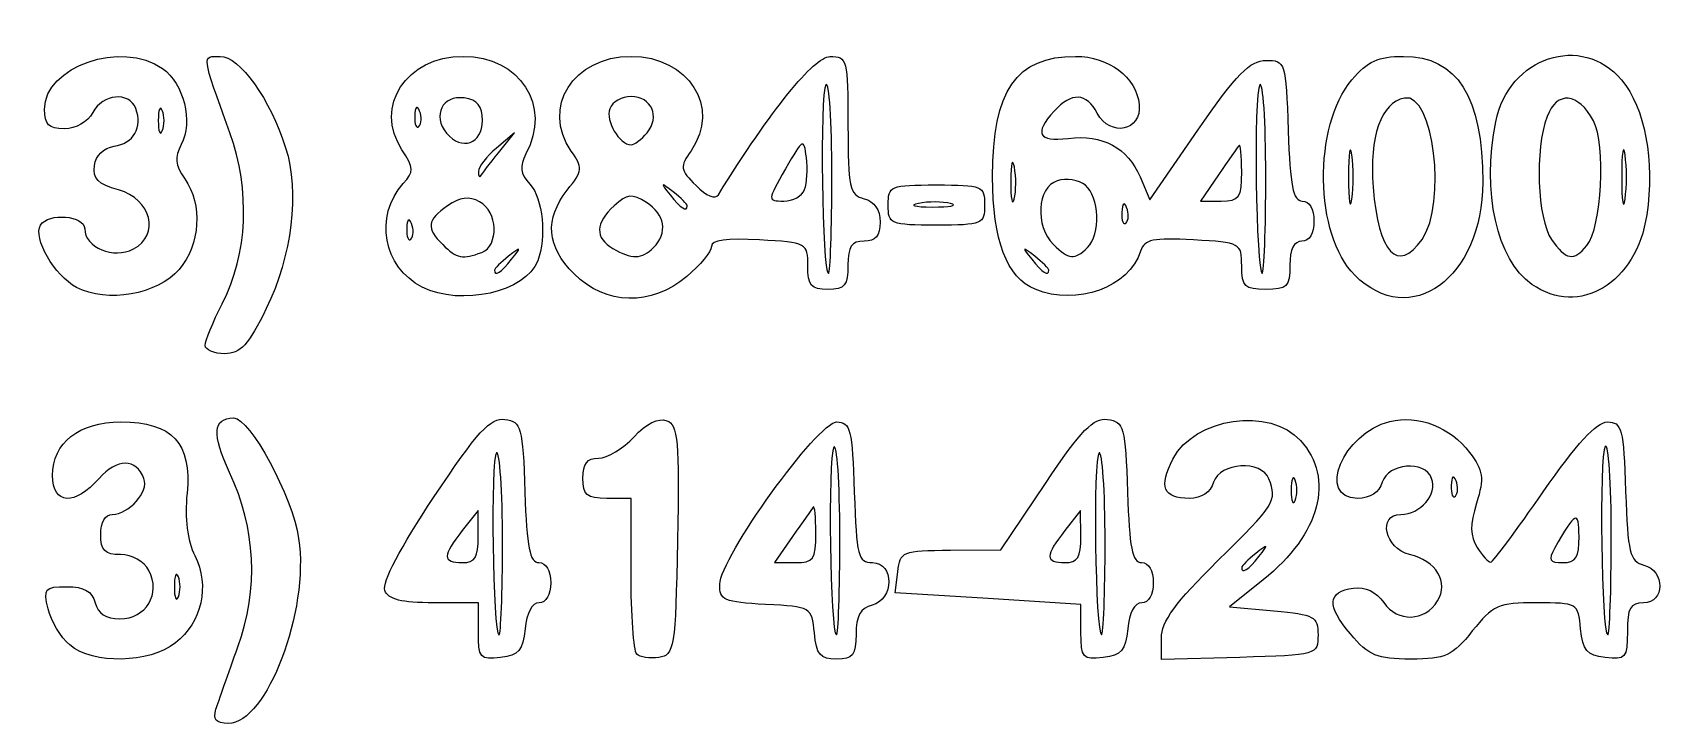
# Model space of a CAD drawing. Extents: x 0.53 to 3.78, y 0.49 to 2.29.
# Drawn here: x 2.612 to 3.289, y 1.343 to 1.63 of the extents above; entities that cross this region are included whole.
import ezdxf

# ---------------------------------------------------------------- set-up
doc = ezdxf.new("R2010")
doc.units = 0
doc.layers.get('0').update_dxf_attribs({"linetype": 'CONTINUOUS'})

msp = doc.modelspace()

# ---------------------------------------------------------------- linework, layer by layer
at = {"color": 7}
for p, q in [((2.665541, 1.5975), (2.665541, 1.5975)), ((2.772277, 1.597291), (2.772277, 1.597291)), ((2.798333, 1.593379), (2.798333, 1.593379)), ((2.811667, 1.588333), (2.804167, 1.581983)), ((2.805035, 1.58), (2.811667, 1.588333)), ((2.866631, 1.588291), (2.866631, 1.588291)), ((3.075175, 1.56053), (3.095171, 1.589432)), ((2.805035, 1.58), (2.805035, 1.58)), ((3.159054, 1.579167), (3.159054, 1.579167)), ((3.272387, 1.579167), (3.272387, 1.579167)), ((3.019024, 1.574128), (3.019024, 1.574128)), ((3.113334, 1.572222), (3.113333, 1.572222)), ((2.93202, 1.564718), (2.93202, 1.564718)), ((2.943333, 1.570666), (2.943333, 1.570666)), ((3.071192, 1.570003), (3.075175, 1.56053)), ((3.103694, 1.570833), (3.096213, 1.56)), ((3.123333, 1.570666), (3.123333, 1.570666)), ((2.883333, 1.557925), (2.883333, 1.557925)), ((2.966667, 1.558333), (2.966667, 1.558333)), ((2.992539, 1.558956), (2.992539, 1.558957)), ((3.096213, 1.56), (3.104774, 1.56)), ((3.06561, 1.557291), (3.06561, 1.557291)), ((2.768944, 1.550625), (2.768944, 1.550625)), ((2.79806, 1.53869), (2.798061, 1.53869)), ((2.869333, 1.540667), (2.869333, 1.540666)), ((3.049333, 1.540666), (3.049333, 1.540666)), ((3.188144, 1.544075), (3.188144, 1.544075)), ((3.256563, 1.541542), (3.256563, 1.541542)), ((2.810425, 1.535833), (2.810425, 1.535833)), ((3.033333, 1.531258), (3.033333, 1.531258)), ((2.63, 1.524133), (2.63, 1.524134)), ((2.773399, 1.524281), (2.773399, 1.524281)), ((2.83641, 1.529743), (2.83641, 1.529743)), ((3.160234, 1.529253), (3.160234, 1.529253)), ((3.233723, 1.525436), (3.233723, 1.525436)), ((3.027674, 1.523373), (3.027674, 1.523372)), ((2.683333, 1.500133), (2.683333, 1.500133)), ((3.013464, 1.415253), (3.031928, 1.442833)), ((3.135541, 1.444167), (3.135541, 1.444167)), ((3.202277, 1.443958), (3.202277, 1.443958)), ((2.86, 1.436667), (2.85, 1.436667)), ((2.86, 1.405556), (2.86, 1.436667)), ((2.796515, 1.431667), (2.789996, 1.423333)), ((2.796592, 1.420833), (2.796515, 1.431667)), ((3.046515, 1.431667), (3.039996, 1.423333)), ((3.046592, 1.420833), (3.046515, 1.431667)), ((2.796589, 1.420833), (2.796592, 1.420833)), ((2.806666, 1.41853), (2.806667, 1.41853)), ((2.927027, 1.420833), (2.919547, 1.41)), ((2.936667, 1.422222), (2.936667, 1.422222)), ((2.946615, 1.420833), (2.946616, 1.420833)), ((3.046589, 1.420833), (3.046592, 1.420833)), ((3.056666, 1.41853), (3.056667, 1.41853)), ((3.253282, 1.420833), (3.253282, 1.420833)), ((3.266666, 1.420667), (3.266667, 1.420667)), ((2.919547, 1.41), (2.928107, 1.41)), ((2.992565, 1.415127), (3.013464, 1.415253)), ((3.120425, 1.4125), (3.120425, 1.4125)), ((2.672208, 1.404167), (2.672208, 1.404167)), ((2.969636, 1.397489), (2.970652, 1.406244)), ((3.122314, 1.402908), (3.108333, 1.391667)), ((3.008152, 1.395082), (2.969636, 1.397489)), ((2.796667, 1.393333), (2.778229, 1.393333)), ((2.796667, 1.381445), (2.796667, 1.393333)), ((3.046667, 1.392676), (3.008152, 1.395082)), ((3.046667, 1.381116), (3.046667, 1.392676)), ((3.108333, 1.391667), (3.126667, 1.39)), ((2.627178, 1.375834), (2.627178, 1.375833)), ((2.796667, 1.381445), (2.796667, 1.381445)), ((2.936044, 1.380833), (2.936044, 1.380833)), ((3.046667, 1.381116), (3.046667, 1.381116)), ((3.08, 1.369758), (3.08, 1.378738)), ((3.08, 1.378738), (3.08, 1.378738)), ((3.158492, 1.380419), (3.158492, 1.38042)), ((2.862363, 1.372082), (2.862363, 1.372082)), ((3.1125, 1.370713), (3.08, 1.369758)), ((2.687789, 1.349167), (2.687789, 1.349167))]:
    msp.add_line(p, q, dxfattribs=at)
for points in [[(2.616667, 1.598091), (2.616667, 1.615836), (2.648688, 1.626884), (2.665661, 1.614996)], [(3.21874, 1.592869), (3.224114, 1.619739), (3.254466, 1.629834), (3.270956, 1.610236)], [(2.693534, 1.588333), (2.681681, 1.621361), (2.681852, 1.62), (2.689564, 1.62)], [(2.689564, 1.62), (2.697588, 1.62), (2.710381, 1.602146), (2.7167, 1.582126)], [(2.764967, 1.581249), (2.753203, 1.599202), (2.766795, 1.62), (2.790292, 1.62)], [(2.790292, 1.62), (2.813898, 1.62), (2.827108, 1.599511), (2.816401, 1.579503)], [(2.835214, 1.580706), (2.822595, 1.598722), (2.836016, 1.62), (2.86, 1.62)], [(2.86, 1.62), (2.883884, 1.62), (2.897409, 1.598727), (2.884889, 1.580853)], [(2.896227, 1.562609), (2.91797, 1.597658), (2.935907, 1.619879), (2.9425, 1.619936)], [(2.9425, 1.619936), (2.949701, 1.620002), (2.95, 1.618858), (2.95, 1.591354)], [(3.01, 1.57), (3.01, 1.605931), (3.019682, 1.62), (3.044411, 1.62)], [(3.044411, 1.62), (3.05826, 1.62), (3.069627, 1.611391), (3.070805, 1.600011)], [(3.159043, 1.610236), (3.16558, 1.618005), (3.169956, 1.62), (3.180455, 1.62)], [(3.180455, 1.62), (3.202758, 1.62), (3.213333, 1.603213), (3.213333, 1.56781)], [(2.665661, 1.614996), (2.674441, 1.608846), (2.678389, 1.592779), (2.673407, 1.583471)], [(3.095171, 1.589432), (3.111182, 1.612574), (3.116811, 1.618333), (3.123417, 1.618333)], [(3.123417, 1.618333), (3.131492, 1.618333), (3.131687, 1.617718), (3.13263, 1.589167)], [(2.654539, 1.598333), (2.651783, 1.605513), (2.640856, 1.604494), (2.636667, 1.596667)], [(2.940833, 1.608166), (2.938261, 1.604909), (2.939259, 1.53), (2.941874, 1.53)], [(2.943333, 1.570666), (2.943333, 1.593033), (2.942208, 1.609908), (2.940833, 1.608166)], [(3.120833, 1.608166), (3.118261, 1.604909), (3.119259, 1.53), (3.121874, 1.53)], [(3.123333, 1.570666), (3.123333, 1.593033), (3.122208, 1.609908), (3.120833, 1.608166)], [(3.160234, 1.529253), (3.143523, 1.545965), (3.14286, 1.591004), (3.159043, 1.610236)], [(3.259248, 1.593304), (3.253017, 1.605023), (3.244114, 1.60582), (3.24001, 1.595026)], [(3.270956, 1.610236), (3.280597, 1.598779), (3.284729, 1.576586), (3.28138, 1.554253)], [(2.665541, 1.5975), (2.664616, 1.599791), (2.66386, 1.597916), (2.66386, 1.593333)], [(2.772277, 1.597291), (2.771213, 1.599951), (2.770423, 1.599161), (2.770263, 1.595278)], [(2.790818, 1.602734), (2.78175, 1.604021), (2.777436, 1.595439), (2.783487, 1.588148)], [(2.798333, 1.593379), (2.798333, 1.59944), (2.796315, 1.601953), (2.790818, 1.602734)], [(2.86, 1.603333), (2.856218, 1.603333), (2.852253, 1.601064), (2.851189, 1.598291)], [(2.866631, 1.588291), (2.87217, 1.594964), (2.868481, 1.603333), (2.86, 1.603333)], [(3.053442, 1.596464), (3.048898, 1.604955), (3.042741, 1.60522), (3.035517, 1.597238)], [(3.070805, 1.600011), (3.071947, 1.58898), (3.058876, 1.58631), (3.053442, 1.596464)], [(3.180907, 1.602713), (3.171172, 1.600838), (3.1662, 1.586733), (3.167863, 1.565709)], [(3.188144, 1.544075), (3.198597, 1.558999), (3.192917, 1.605026), (3.180907, 1.602713)], [(2.624883, 1.59), (2.618407, 1.59), (2.616667, 1.591713), (2.616667, 1.598091)], [(2.636667, 1.596667), (2.63458, 1.592768), (2.629687, 1.59), (2.624883, 1.59)], [(2.645551, 1.582695), (2.653552, 1.583835), (2.65748, 1.590669), (2.654539, 1.598333)], [(2.66386, 1.593333), (2.66386, 1.58875), (2.664616, 1.586875), (2.665541, 1.589166)], [(2.665541, 1.589166), (2.666465, 1.591458), (2.666465, 1.595208), (2.665541, 1.5975)], [(2.770263, 1.595278), (2.770119, 1.591764), (2.770906, 1.589795), (2.772014, 1.590903)], [(2.772014, 1.590903), (2.773122, 1.59201), (2.77324, 1.594885), (2.772277, 1.597291)], [(2.783487, 1.588148), (2.789732, 1.580623), (2.798333, 1.583653), (2.798333, 1.593379)], [(2.851189, 1.598291), (2.849274, 1.593299), (2.855144, 1.583333), (2.86, 1.583333)], [(3.035517, 1.597238), (3.027109, 1.587947), (3.028857, 1.584539), (3.041287, 1.58599)], [(3.233723, 1.525436), (3.219167, 1.535631), (3.212918, 1.563757), (3.21874, 1.592869)], [(3.24001, 1.595026), (3.234881, 1.581536), (3.235932, 1.552532), (3.241856, 1.544075)], [(3.256563, 1.541542), (3.262688, 1.548922), (3.26448, 1.583464), (3.259248, 1.593304)], [(2.69037, 1.517392), (2.701022, 1.538272), (2.70218, 1.564241), (2.693534, 1.588333)], [(2.86, 1.583333), (2.861384, 1.583333), (2.864368, 1.585564), (2.866631, 1.588291)], [(2.932749, 1.57802), (2.931711, 1.586255), (2.931358, 1.586063), (2.924067, 1.573302)], [(2.95, 1.591354), (2.95, 1.565512), (2.950652, 1.562538), (2.956667, 1.560966)], [(3.041287, 1.58599), (3.055637, 1.587665), (3.066123, 1.582059), (3.071192, 1.570003)], [(3.13263, 1.589167), (3.133386, 1.566248), (3.134636, 1.56), (3.138463, 1.56)], [(2.637337, 1.574695), (2.637937, 1.578895), (2.641203, 1.582075), (2.645551, 1.582695)], [(2.673407, 1.583471), (2.670527, 1.578089), (2.670848, 1.574916), (2.674852, 1.5692)], [(2.7167, 1.582126), (2.72251, 1.563719), (2.719317, 1.537152), (2.708681, 1.515413)], [(2.765521, 1.567218), (2.769977, 1.572164), (2.769917, 1.573695), (2.764967, 1.581249)], [(2.804167, 1.581983), (2.800042, 1.578491), (2.796667, 1.574116), (2.796667, 1.572261)], [(2.797535, 1.570278), (2.798013, 1.571041), (2.801388, 1.575416), (2.805035, 1.58)], [(2.816401, 1.579503), (2.813619, 1.574305), (2.813997, 1.571458), (2.818067, 1.56696)], [(2.833547, 1.564515), (2.839901, 1.572593), (2.840029, 1.573832), (2.835214, 1.580706)], [(2.884889, 1.580853), (2.880184, 1.574135), (2.880347, 1.572986), (2.886949, 1.566384)], [(3.019024, 1.574128), (3.018226, 1.578274), (3.017544, 1.575666), (3.017507, 1.568333)], [(3.112254, 1.583056), (3.111661, 1.582292), (3.107809, 1.576792), (3.103694, 1.570833)], [(3.113333, 1.572222), (3.113333, 1.578944), (3.112848, 1.583819), (3.112254, 1.583056)], [(3.159054, 1.579167), (3.158291, 1.584208), (3.157665, 1.580083), (3.157665, 1.57)], [(3.159054, 1.560833), (3.159817, 1.565875), (3.159817, 1.574125), (3.159054, 1.579167)], [(3.272387, 1.579167), (3.271624, 1.584208), (3.270999, 1.580083), (3.270999, 1.57)], [(3.272387, 1.560833), (3.273151, 1.565875), (3.273151, 1.574125), (3.272387, 1.579167)], [(2.647337, 1.564589), (2.638835, 1.567013), (2.636567, 1.569305), (2.637337, 1.574695)], [(2.796667, 1.572261), (2.796667, 1.570406), (2.797058, 1.569514), (2.797535, 1.570278)], [(2.924067, 1.573302), (2.916527, 1.560104), (2.916521, 1.56), (2.923338, 1.56)], [(2.93202, 1.564718), (2.933015, 1.567313), (2.933344, 1.573299), (2.932749, 1.57802)], [(3.018957, 1.560794), (3.019791, 1.563981), (3.019821, 1.569981), (3.019024, 1.574128)], [(3.104774, 1.56), (3.112409, 1.56), (3.113334, 1.561321), (3.113334, 1.572222)], [(2.674852, 1.5692), (2.682329, 1.558525), (2.681283, 1.541863), (2.672495, 1.531646)], [(2.773399, 1.524281), (2.757143, 1.532506), (2.753269, 1.55362), (2.765521, 1.567218)], [(2.818067, 1.56696), (2.823414, 1.561052), (2.82503, 1.544966), (2.821262, 1.535149)], [(2.8775, 1.563758), (2.872213, 1.567905), (2.872095, 1.567787), (2.876241, 1.5625)], [(2.886949, 1.566384), (2.891239, 1.562094), (2.894967, 1.560577), (2.896227, 1.562609)], [(2.923338, 1.56), (2.927117, 1.56), (2.931024, 1.562123), (2.93202, 1.564718)], [(2.941874, 1.53), (2.942677, 1.53), (2.943333, 1.5483), (2.943333, 1.570666)], [(2.966667, 1.558333), (2.966667, 1.566296), (2.967555, 1.566667), (2.986667, 1.566667)], [(2.986667, 1.566667), (3.005778, 1.566667), (3.006667, 1.566297), (3.006667, 1.558333)], [(3.027674, 1.523372), (3.015918, 1.528107), (3.01, 1.543719), (3.01, 1.57)], [(3.017507, 1.568333), (3.017474, 1.561), (3.018123, 1.557607), (3.018957, 1.560794)], [(3.036827, 1.568384), (3.028436, 1.565721), (3.027474, 1.549669), (3.035238, 1.541905)], [(3.048493, 1.566534), (3.045831, 1.568743), (3.040581, 1.569576), (3.036827, 1.568384)], [(3.049333, 1.540666), (3.054856, 1.54619), (3.054354, 1.56167), (3.048493, 1.566534)], [(3.121874, 1.53), (3.122677, 1.53), (3.123333, 1.5483), (3.123333, 1.570666)], [(3.157665, 1.57), (3.157665, 1.559917), (3.15829, 1.555792), (3.159054, 1.560833)], [(3.213333, 1.56781), (3.213333, 1.528095), (3.183242, 1.506245), (3.160234, 1.529253)], [(3.167863, 1.565709), (3.170028, 1.538357), (3.178105, 1.529742), (3.188144, 1.544075)], [(3.270999, 1.57), (3.270999, 1.559917), (3.271623, 1.555792), (3.272387, 1.560833)], [(2.653533, 1.540107), (2.664695, 1.546081), (2.660997, 1.560695), (2.647337, 1.564589)], [(2.783848, 1.557986), (2.775294, 1.551994), (2.774919, 1.54889), (2.781904, 1.541905)], [(2.797182, 1.559724), (2.792754, 1.562094), (2.789018, 1.561606), (2.783848, 1.557986)], [(2.798061, 1.53869), (2.805303, 1.541469), (2.804708, 1.555696), (2.797182, 1.559724)], [(2.83641, 1.529743), (2.824918, 1.541235), (2.824001, 1.552379), (2.833547, 1.564515)], [(2.853014, 1.558044), (2.845103, 1.550885), (2.844923, 1.54468), (2.8525, 1.540267)], [(2.866347, 1.559426), (2.860401, 1.563139), (2.858417, 1.562934), (2.853014, 1.558044)], [(2.869333, 1.540666), (2.875389, 1.546722), (2.874141, 1.554558), (2.866347, 1.559426)], [(2.876241, 1.5625), (2.880596, 1.556947), (2.883333, 1.555182), (2.883333, 1.557925)], [(2.883333, 1.557925), (2.883333, 1.558617), (2.880708, 1.561242), (2.8775, 1.563758)], [(2.956667, 1.560966), (2.960981, 1.559837), (2.963333, 1.556419), (2.963333, 1.551278)], [(2.986667, 1.55), (2.967555, 1.55), (2.966667, 1.55037), (2.966667, 1.558333)], [(2.979205, 1.559023), (2.975059, 1.558227), (2.977667, 1.557543), (2.985, 1.557506)], [(2.992539, 1.558957), (2.989352, 1.559791), (2.983352, 1.559821), (2.979205, 1.559023)], [(2.985, 1.557506), (2.992333, 1.557473), (2.995726, 1.558122), (2.992539, 1.558956)], [(3.006667, 1.558333), (3.006667, 1.55037), (3.005778, 1.55), (2.986667, 1.55)], [(3.06561, 1.557291), (3.064546, 1.559951), (3.063756, 1.559161), (3.063596, 1.555278)], [(3.138463, 1.56), (3.141436, 1.56), (3.143333, 1.556753), (3.143333, 1.551667)], [(2.615008, 1.550013), (2.618267, 1.555286), (2.633333, 1.554001), (2.633333, 1.548451)], [(2.768944, 1.550625), (2.767879, 1.553284), (2.76709, 1.552494), (2.76693, 1.548611)], [(2.963333, 1.551278), (2.963333, 1.545555), (2.961468, 1.543333), (2.956667, 1.543333)], [(3.063596, 1.555278), (3.063452, 1.551764), (3.06424, 1.549795), (3.065347, 1.550903)], [(3.065347, 1.550903), (3.066455, 1.55201), (3.066573, 1.554885), (3.06561, 1.557291)], [(3.143333, 1.551667), (3.143333, 1.546481), (3.141444, 1.543333), (3.138333, 1.543333)], [(3.28138, 1.554253), (3.277134, 1.525936), (3.253452, 1.511616), (3.233723, 1.525436)], [(2.63, 1.524134), (2.620889, 1.528938), (2.611742, 1.544729), (2.615008, 1.550013)], [(2.633333, 1.548451), (2.633333, 1.540739), (2.6454, 1.535754), (2.653533, 1.540107)], [(2.76693, 1.548611), (2.766785, 1.545097), (2.767573, 1.543128), (2.76868, 1.544236)], [(2.76868, 1.544236), (2.769788, 1.545344), (2.769907, 1.548219), (2.768944, 1.550625)], [(2.913327, 1.54387), (2.899711, 1.544639), (2.893323, 1.543759), (2.893327, 1.541129)], [(3.093287, 1.543871), (3.076619, 1.544809), (3.072934, 1.544032), (3.071423, 1.539254)], [(2.781904, 1.541905), (2.787649, 1.53616), (2.790164, 1.535659), (2.79806, 1.53869)], [(2.810425, 1.535833), (2.814571, 1.54112), (2.814453, 1.541238), (2.809167, 1.537092)], [(2.8525, 1.540267), (2.860259, 1.535748), (2.864515, 1.535849), (2.869333, 1.540667)], [(2.893327, 1.541129), (2.893331, 1.539001), (2.888718, 1.533376), (2.883077, 1.528629)], [(2.933333, 1.533037), (2.933333, 1.54255), (2.93294, 1.542763), (2.913327, 1.54387)], [(2.956667, 1.543333), (2.951481, 1.543333), (2.95, 1.541111), (2.95, 1.533333)], [(3.0275, 1.537092), (3.022213, 1.541238), (3.022095, 1.54112), (3.026241, 1.535833)], [(3.071423, 1.539254), (3.066665, 1.524207), (3.045068, 1.516368), (3.027674, 1.523373)], [(3.035238, 1.541905), (3.041525, 1.535618), (3.044062, 1.535395), (3.049333, 1.540666)], [(3.113333, 1.533037), (3.113333, 1.542553), (3.112944, 1.542763), (3.093287, 1.543871)], [(3.138333, 1.543333), (3.135, 1.543333), (3.133333, 1.54), (3.133333, 1.533333)], [(3.241856, 1.544075), (3.247929, 1.535404), (3.251026, 1.534871), (3.256563, 1.541542)], [(2.672495, 1.531646), (2.663513, 1.521204), (2.642574, 1.517502), (2.63, 1.524133)], [(2.821262, 1.535149), (2.816309, 1.522241), (2.789473, 1.516148), (2.773399, 1.524281)], [(2.809167, 1.537092), (2.805958, 1.534575), (2.803333, 1.53195), (2.803333, 1.531258)], [(2.803333, 1.531258), (2.803333, 1.528515), (2.806071, 1.530281), (2.810425, 1.535833)], [(2.941667, 1.523333), (2.934686, 1.523333), (2.933333, 1.524908), (2.933333, 1.533037)], [(2.95, 1.533333), (2.95, 1.524889), (2.948704, 1.523333), (2.941667, 1.523333)], [(3.026241, 1.535833), (3.030596, 1.530281), (3.033333, 1.528515), (3.033333, 1.531258)], [(3.033333, 1.531258), (3.033333, 1.531951), (3.030708, 1.534575), (3.0275, 1.537092)], [(3.123333, 1.523333), (3.114512, 1.523333), (3.113333, 1.524477), (3.113333, 1.533037)], [(3.133333, 1.533333), (3.133333, 1.524444), (3.132222, 1.523333), (3.123333, 1.523333)], [(2.883077, 1.528629), (2.868367, 1.516252), (2.84945, 1.516703), (2.83641, 1.529743)], [(2.683333, 1.500133), (2.683333, 1.502039), (2.6865, 1.509806), (2.69037, 1.517392)], [(2.708681, 1.515413), (2.701292, 1.500311), (2.697937, 1.496667), (2.691421, 1.496667)], [(2.691421, 1.496667), (2.686973, 1.496667), (2.683333, 1.498226), (2.683333, 1.500133)], [(2.693427, 1.447389), (2.685992, 1.463206), (2.686504, 1.47), (2.695129, 1.47)], [(2.695129, 1.47), (2.701974, 1.47), (2.71945, 1.437603), (2.722093, 1.420015)], [(2.77808, 1.437022), (2.796328, 1.464429), (2.801635, 1.470235), (2.807659, 1.469378)], [(2.861229, 1.462139), (2.866398, 1.467715), (2.871374, 1.470186), (2.874789, 1.468875)], [(3.031928, 1.442833), (3.046819, 1.465075), (3.051806, 1.470211), (3.057697, 1.469373)], [(3.084806, 1.452958), (3.093707, 1.47017), (3.125043, 1.474722), (3.137728, 1.460644)], [(3.174772, 1.468573), (3.186366, 1.471483), (3.200086, 1.466153), (3.207883, 1.45571)], [(2.62, 1.44615), (2.62, 1.45976), (2.630949, 1.468333), (2.648333, 1.468333)], [(2.648333, 1.468333), (2.669727, 1.468333), (2.677801, 1.459645), (2.675796, 1.438778)], [(2.807659, 1.469378), (2.814499, 1.468404), (2.815066, 1.466342), (2.815963, 1.439167)], [(2.874789, 1.468875), (2.879473, 1.467078), (2.880062, 1.460538), (2.879259, 1.419236)], [(2.896782, 1.401), (2.896955, 1.412044), (2.937494, 1.468333), (2.945275, 1.468333)], [(2.945275, 1.468333), (2.951015, 1.468333), (2.951765, 1.465359), (2.95263, 1.439167)], [(3.057697, 1.469373), (3.06449, 1.468406), (3.065068, 1.466295), (3.065963, 1.439167)], [(3.161442, 1.436666), (3.144052, 1.436666), (3.155345, 1.463698), (3.174772, 1.468573)], [(3.238411, 1.439335), (3.252182, 1.459223), (3.26056, 1.468333), (3.265078, 1.468333)], [(3.265078, 1.468333), (3.271058, 1.468333), (3.271755, 1.465673), (3.272624, 1.439522)], [(2.806667, 1.41853), (2.806667, 1.439722), (2.805542, 1.456369), (2.804167, 1.455524)], [(2.846532, 1.453333), (2.850124, 1.453333), (2.856738, 1.457296), (2.861229, 1.462139)], [(2.944116, 1.457842), (2.941582, 1.453886), (2.942619, 1.38), (2.945208, 1.38)], [(2.946616, 1.420833), (2.946593, 1.443292), (2.945462, 1.459946), (2.944116, 1.457842)], [(3.056667, 1.41853), (3.056667, 1.439722), (3.055542, 1.456369), (3.054167, 1.455524)], [(3.137728, 1.460644), (3.152037, 1.444764), (3.145933, 1.4219), (3.122314, 1.402908)], [(3.264167, 1.458167), (3.261595, 1.454909), (3.262593, 1.38), (3.265208, 1.38)], [(3.266667, 1.420667), (3.266667, 1.443033), (3.265542, 1.459908), (3.264167, 1.458167)], [(2.657934, 1.444839), (2.654681, 1.453315), (2.64664, 1.453354), (2.639314, 1.444928)], [(2.804167, 1.455524), (2.801587, 1.453939), (2.802606, 1.38), (2.805208, 1.38)], [(2.84, 1.445), (2.84, 1.451054), (2.841787, 1.453333), (2.846532, 1.453333)], [(3.054167, 1.455524), (3.051587, 1.453939), (3.052606, 1.38), (3.055208, 1.38)], [(3.091639, 1.436667), (3.080783, 1.436667), (3.078812, 1.441367), (3.084806, 1.452958)], [(3.124643, 1.444727), (3.121601, 1.452654), (3.104292, 1.451604), (3.101667, 1.443333)], [(3.192144, 1.444957), (3.189242, 1.452521), (3.174204, 1.451328), (3.171667, 1.443333)], [(3.207883, 1.45571), (3.213608, 1.448042), (3.214001, 1.445198), (3.210786, 1.434721)], [(2.639314, 1.444928), (2.629278, 1.433385), (2.62, 1.433972), (2.62, 1.44615)], [(2.644762, 1.43), (2.651661, 1.43), (2.660016, 1.439412), (2.657934, 1.444839)], [(2.696868, 1.375), (2.70556, 1.399221), (2.704378, 1.424091), (2.693427, 1.447389)], [(2.85, 1.436667), (2.841555, 1.436667), (2.84, 1.437963), (2.84, 1.445)], [(3.101667, 1.443333), (3.100334, 1.439133), (3.096623, 1.436667), (3.091639, 1.436667)], [(3.103333, 1.410684), (3.127225, 1.4342), (3.128129, 1.435644), (3.124643, 1.444727)], [(3.135541, 1.444167), (3.134616, 1.446458), (3.13386, 1.444583), (3.13386, 1.44)], [(3.135541, 1.435833), (3.136465, 1.438125), (3.136465, 1.441875), (3.135541, 1.444167)], [(3.171667, 1.443333), (3.170315, 1.439073), (3.166623, 1.436666), (3.161442, 1.436666)], [(3.17936, 1.429999), (3.187555, 1.429999), (3.194684, 1.438339), (3.192144, 1.444957)], [(3.202277, 1.443958), (3.201213, 1.446617), (3.200423, 1.445828), (3.200263, 1.441944)], [(3.202014, 1.437569), (3.203122, 1.438677), (3.20324, 1.441552), (3.202277, 1.443958)], [(2.675796, 1.438778), (2.6748, 1.428422), (2.675976, 1.419059), (2.679043, 1.412911)], [(2.757817, 1.398478), (2.756615, 1.401609), (2.764544, 1.416692), (2.77808, 1.437022)], [(2.815963, 1.439167), (2.81672, 1.416248), (2.817969, 1.41), (2.821796, 1.41)], [(2.95263, 1.439167), (2.953502, 1.412743), (2.954207, 1.41), (2.96013, 1.41)], [(3.065963, 1.439167), (3.06672, 1.416248), (3.06797, 1.41), (3.071797, 1.41)], [(3.13386, 1.44), (3.13386, 1.435417), (3.134616, 1.433542), (3.135541, 1.435833)], [(3.200263, 1.441944), (3.200119, 1.438431), (3.200906, 1.436462), (3.202014, 1.437569)], [(3.216635, 1.410168), (3.217569, 1.410257), (3.227368, 1.423385), (3.238411, 1.439335)], [(3.272624, 1.439522), (3.273469, 1.414137), (3.27436, 1.410508), (3.280124, 1.409001)], [(2.64, 1.421667), (2.64, 1.426667), (2.641905, 1.43), (2.644762, 1.43)], [(2.935588, 1.433056), (2.934994, 1.432292), (2.931142, 1.426792), (2.927027, 1.420833)], [(2.936667, 1.422222), (2.936667, 1.428944), (2.936181, 1.433819), (2.935588, 1.433056)], [(3.183018, 1.413394), (3.172728, 1.415805), (3.169602, 1.429999), (3.17936, 1.429999)], [(3.210786, 1.434721), (3.207992, 1.425619), (3.208046, 1.421034), (3.211001, 1.416301)], [(3.253282, 1.420833), (3.253227, 1.431937), (3.251967, 1.431316), (3.243104, 1.415833)], [(2.789996, 1.423333), (2.781703, 1.412731), (2.781703, 1.41), (2.789996, 1.41)], [(3.039996, 1.423333), (3.031703, 1.412731), (3.031703, 1.41), (3.039996, 1.41)], [(2.648216, 1.413333), (2.641674, 1.413333), (2.64, 1.415032), (2.64, 1.421667)], [(2.722093, 1.420015), (2.726608, 1.389971), (2.708855, 1.343333), (2.692903, 1.343333)], [(2.789996, 1.41), (2.795311, 1.41), (2.796648, 1.412197), (2.796589, 1.420833)], [(2.805208, 1.38), (2.80601, 1.38), (2.806666, 1.397339), (2.806666, 1.41853)], [(2.879259, 1.419236), (2.878383, 1.374241), (2.877965, 1.371614), (2.871529, 1.370693)], [(2.928107, 1.41), (2.935742, 1.41), (2.936667, 1.411321), (2.936667, 1.422222)], [(2.945208, 1.38), (2.94601, 1.38), (2.946644, 1.398375), (2.946615, 1.420833)], [(3.039996, 1.41), (3.045311, 1.41), (3.046648, 1.412197), (3.046589, 1.420833)], [(3.055208, 1.38), (3.05601, 1.38), (3.056666, 1.397339), (3.056666, 1.41853)], [(3.120425, 1.4125), (3.124571, 1.417787), (3.124453, 1.417905), (3.119167, 1.413759)], [(3.211001, 1.416301), (3.213166, 1.412835), (3.215701, 1.410075), (3.216635, 1.410168)], [(3.243104, 1.415833), (3.240392, 1.411095), (3.241039, 1.41), (3.246549, 1.41)], [(3.246549, 1.41), (3.251991, 1.41), (3.253323, 1.412143), (3.253282, 1.420833)], [(3.265208, 1.38), (3.26601, 1.38), (3.266666, 1.3983), (3.266666, 1.420667)], [(2.66, 1.406667), (2.657914, 1.410565), (2.653021, 1.413333), (2.648216, 1.413333)], [(2.679043, 1.412911), (2.685304, 1.400362), (2.681953, 1.385354), (2.670961, 1.376707)], [(2.821796, 1.41), (2.824769, 1.41), (2.826667, 1.406753), (2.826667, 1.401667)], [(2.96013, 1.41), (2.969294, 1.41), (2.969182, 1.394769), (2.96, 1.392367)], [(2.970652, 1.406244), (2.971625, 1.414642), (2.972523, 1.415005), (2.992565, 1.415127)], [(3.071797, 1.41), (3.07477, 1.41), (3.076667, 1.406753), (3.076667, 1.401667)], [(3.08, 1.378738), (3.08, 1.385447), (3.085902, 1.393527), (3.103333, 1.410684)], [(3.119167, 1.413759), (3.115958, 1.411242), (3.113333, 1.408617), (3.113333, 1.407925)], [(3.113333, 1.407925), (3.113333, 1.405182), (3.116071, 1.406947), (3.120425, 1.4125)], [(3.194642, 1.394166), (3.199412, 1.401775), (3.193935, 1.410835), (3.183018, 1.413394)], [(3.280124, 1.409001), (3.2891, 1.406654), (3.288994, 1.393333), (3.28, 1.393333)], [(2.647904, 1.386667), (2.658754, 1.386667), (2.665094, 1.397149), (2.66, 1.406667)], [(2.672208, 1.404167), (2.671283, 1.406458), (2.670526, 1.404583), (2.670526, 1.4)], [(2.672208, 1.395833), (2.673132, 1.398125), (2.673132, 1.401875), (2.672208, 1.404167)], [(2.862363, 1.372082), (2.861063, 1.373381), (2.86, 1.388444), (2.86, 1.405556)], [(2.618114, 1.390833), (2.616116, 1.399274), (2.616733, 1.4), (2.625916, 1.4)], [(2.625916, 1.4), (2.633086, 1.4), (2.636379, 1.398126), (2.637632, 1.393333)], [(2.670526, 1.4), (2.670526, 1.395417), (2.671283, 1.393542), (2.672208, 1.395833)], [(2.778229, 1.393333), (2.764684, 1.393333), (2.759267, 1.394699), (2.757817, 1.398478)], [(2.826667, 1.401667), (2.826667, 1.396645), (2.824764, 1.393333), (2.821878, 1.393333)], [(2.915833, 1.392666), (2.898569, 1.393566), (2.896678, 1.394394), (2.896782, 1.401)], [(3.076667, 1.401667), (3.076667, 1.396645), (3.074764, 1.393333), (3.071878, 1.393333)], [(3.158492, 1.38042), (3.148494, 1.392301), (3.148863, 1.397846), (3.159755, 1.399441)], [(3.159755, 1.399441), (3.16459, 1.400149), (3.169123, 1.397976), (3.172316, 1.393418)], [(2.627178, 1.375833), (2.623386, 1.379042), (2.619308, 1.385792), (2.618114, 1.390833)], [(2.637632, 1.393333), (2.638803, 1.388858), (2.642179, 1.386667), (2.647904, 1.386667)], [(2.821878, 1.393333), (2.818912, 1.393333), (2.816691, 1.38921), (2.816044, 1.3825)], [(2.936044, 1.380833), (2.935012, 1.391544), (2.934782, 1.391678), (2.915833, 1.392666)], [(2.96, 1.392367), (2.955145, 1.391098), (2.953333, 1.387821), (2.953333, 1.380312)], [(3.071878, 1.393333), (3.068912, 1.393333), (3.066692, 1.38921), (3.066045, 1.3825)], [(3.126667, 1.39), (3.143555, 1.388465), (3.145, 1.387677), (3.145, 1.38)], [(3.172316, 1.393418), (3.178114, 1.38514), (3.189218, 1.385513), (3.194642, 1.394166)], [(3.235622, 1.393333), (3.219859, 1.393333), (3.217512, 1.392303), (3.209024, 1.381666)], [(3.253955, 1.382499), (3.252924, 1.393195), (3.252691, 1.393333), (3.235622, 1.393333)], [(3.28, 1.393333), (3.274579, 1.393333), (3.273333, 1.391111), (3.273333, 1.381445)], [(2.816044, 1.3825), (2.815174, 1.373473), (2.813471, 1.371491), (2.805833, 1.370612)], [(3.066045, 1.3825), (3.065175, 1.373473), (3.063472, 1.371491), (3.055834, 1.370612)], [(3.264166, 1.370611), (3.256528, 1.37149), (3.254826, 1.373473), (3.253955, 1.382499)], [(2.670961, 1.376707), (2.660078, 1.368146), (2.636811, 1.367682), (2.627178, 1.375834)], [(2.805833, 1.370612), (2.79735, 1.369635), (2.796667, 1.370443), (2.796667, 1.381445)], [(2.945211, 1.37), (2.938484, 1.37), (2.936909, 1.371861), (2.936044, 1.380833)], [(2.953333, 1.380312), (2.953333, 1.371606), (2.952068, 1.37), (2.945211, 1.37)], [(3.055834, 1.370612), (3.047393, 1.369641), (3.046667, 1.370473), (3.046667, 1.381116)], [(3.145, 1.38), (3.145, 1.371746), (3.14469, 1.371658), (3.1125, 1.370713)], [(3.183487, 1.369999), (3.169403, 1.369999), (3.166101, 1.371376), (3.158492, 1.380419)], [(3.209024, 1.381666), (3.200678, 1.371205), (3.198039, 1.369999), (3.183487, 1.369999)], [(3.273333, 1.381445), (3.273333, 1.370442), (3.27265, 1.369635), (3.264166, 1.370611)], [(2.687789, 1.349167), (2.688835, 1.352375), (2.69292, 1.364), (2.696868, 1.375)], [(2.871529, 1.370693), (2.867787, 1.370157), (2.863662, 1.370782), (2.862363, 1.372082)], [(2.692903, 1.343333), (2.687721, 1.343333), (2.686386, 1.344857), (2.687789, 1.349167)]]:
    msp.add_open_spline(points, degree=3, dxfattribs=at)

doc.saveas('drawing.dxf')
